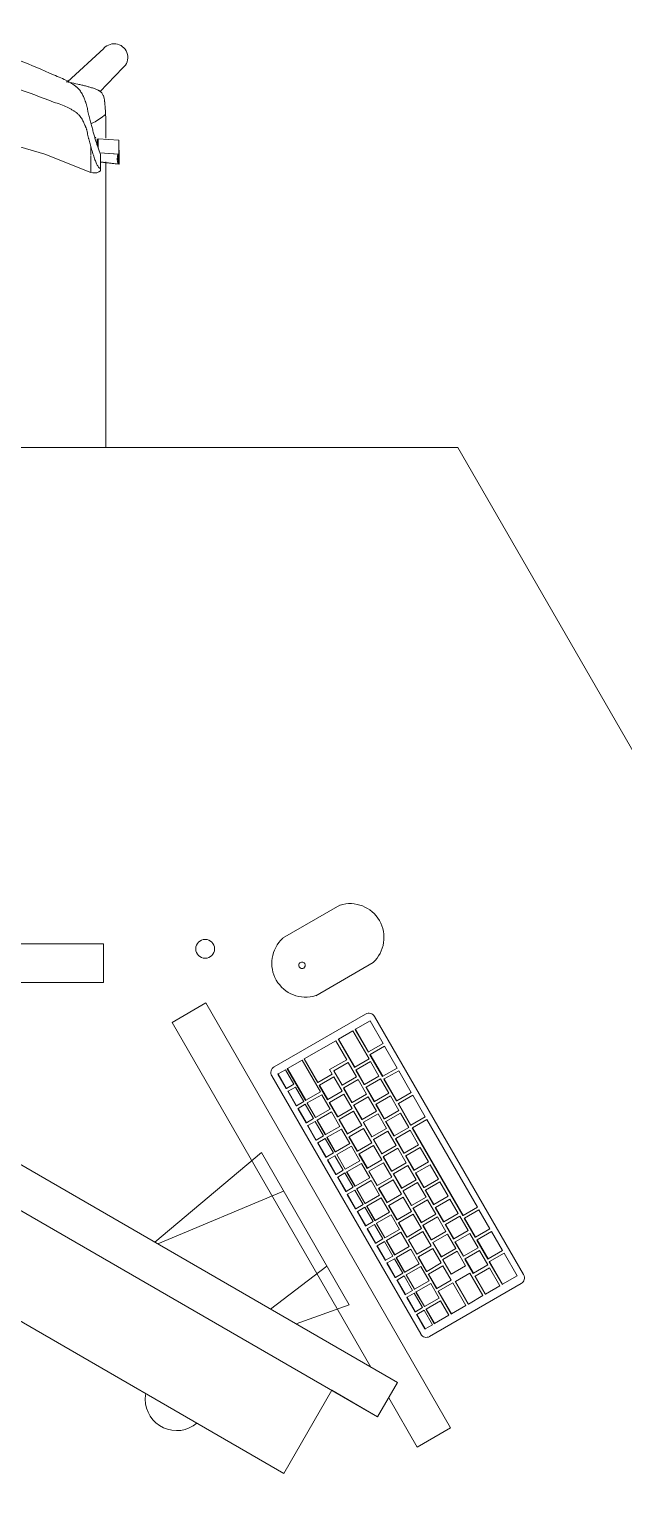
# Model space of a CAD drawing. Header units: millimetres. Extents: x 155927 to 326028, y -36033 to 97293.
# Drawn here: x 178934 to 179505, y 18002 to 19399 of the extents above; entities that cross this region are included whole.
import ezdxf

# ---------------------------------------------------------------- set-up
doc = ezdxf.new("R2010")
doc.units = ezdxf.units.MM
doc.header["$MEASUREMENT"] = 0
for name, color, linetype, lineweight in [('A-GENM', 8, 'CONTINUOUS', 9), ('E-ELEC-EQPM', 8, 'CONTINUOUS', 9), ('I-FURN', 8, 'CONTINUOUS', 9)]:
    doc.layers.add(name, color=color, linetype=linetype, lineweight=lineweight)

msp = doc.modelspace()

# ---------------------------------------------------------------- linework, layer by layer
at = {"layer": 'A-GENM'}
for p, q in [((179232.4, 18559.4), (179177.4, 18527.6)), ((179209.2, 18472.6), (179264.2, 18504.4)), ((179256.9, 18455), (179169.3, 18404.4)), ((179408.4, 18205.4), (179265.6, 18452.7)), ((179244.8, 18438.9), (179231, 18430.9)), ((179260.3, 18412.1), (179244.8, 18438.9)), ((179247.1, 18440.3), (179247.4, 18440.4)), ((179259.6, 18418.6), (179247.1, 18440.3)), ((179261.2, 18448.4), (179247.4, 18440.4)), ((179247.4, 18440.4), (179259.9, 18418.7)), ((179273.7, 18426.7), (179261.2, 18448.4)), ((179228.4, 18429.4), (179198.2, 18412)), ((179238.9, 18411.3), (179228.4, 18429.4)), ((179230.7, 18430.8), (179231, 18430.9)), ((179246.2, 18403.9), (179230.7, 18430.8)), ((179231, 18430.9), (179246.5, 18404.1)), ((179259.9, 18418.7), (179273.7, 18426.7)), ((179275.2, 18424.1), (179261.4, 18416.1)), ((179287.2, 18403.3), (179275.2, 18424.1)), ((179196.1, 18410.8), (179182, 18402.7)), ((179213.6, 18380.5), (179196.1, 18410.8)), ((179198, 18411.9), (179198.2, 18412)), ((179211, 18389.3), (179198, 18411.9)), ((179198.2, 18412), (179211.2, 18389.5)), ((179222.5, 18401.8), (179238.9, 18411.3)), ((179240.4, 18408.7), (179226.6, 18400.7)), ((179248.4, 18394.8), (179240.4, 18408.7)), ((179246.5, 18404.1), (179260.3, 18412.1)), ((179261.8, 18409.5), (179248, 18401.5)), ((179259.6, 18418.6), (179259.9, 18418.7)), ((179261.1, 18416), (179261.4, 18416.1)), ((179273.1, 18395.2), (179261.1, 18416)), ((179261.4, 18416.1), (179273.4, 18395.4)), ((179269.8, 18395.6), (179261.8, 18409.5)), ((179167, 18395.8), (179309.8, 18148.5)), ((179172.9, 18397.4), (179173.2, 18397.6)), ((179180.9, 18383.6), (179172.9, 18397.4)), ((179180.1, 18401.5), (179173.2, 18397.6)), ((179173.2, 18397.6), (179181.2, 18383.7)), ((179188.1, 18387.7), (179180.1, 18401.5)), ((179181.8, 18402.5), (179182, 18402.7)), ((179199.3, 18372.2), (179181.8, 18402.5)), ((179182, 18402.7), (179199.5, 18372.4)), ((179211.2, 18389.5), (179225, 18397.5)), ((179226.5, 18394.9), (179212.7, 18386.9)), ((179225, 18397.5), (179222.5, 18401.8)), ((179226.4, 18400.5), (179226.6, 18400.7)), ((179234.4, 18386.7), (179226.4, 18400.5)), ((179234.5, 18381), (179226.5, 18394.9)), ((179226.6, 18400.7), (179234.6, 18386.8)), ((179234.6, 18386.8), (179248.4, 18394.8)), ((179246.2, 18403.9), (179246.5, 18404.1)), ((179247.7, 18401.3), (179248, 18401.5)), ((179255.7, 18387.5), (179247.7, 18401.3)), ((179248, 18401.5), (179256, 18387.6)), ((179256, 18387.6), (179269.8, 18395.6)), ((179273.1, 18395.2), (179273.4, 18395.4)), ((179273.4, 18395.4), (179287.2, 18403.3)), ((179288.7, 18400.7), (179274.9, 18392.8)), ((179300.7, 18379.9), (179288.7, 18400.7)), ((179180.9, 18383.6), (179181.2, 18383.7)), ((179181.2, 18383.7), (179188.1, 18387.7)), ((179182.4, 18381), (179182.7, 18381.1)), ((179190.4, 18367.1), (179182.4, 18381)), ((179189.6, 18385.1), (179182.7, 18381.1)), ((179182.7, 18381.1), (179190.7, 18367.2)), ((179197.6, 18371.2), (179189.6, 18385.1)), ((179199.5, 18372.4), (179213.6, 18380.5)), ((179211, 18389.3), (179211.2, 18389.5)), ((179212.5, 18386.7), (179212.7, 18386.9)), ((179220.5, 18372.9), (179212.5, 18386.7)), ((179212.7, 18386.9), (179220.7, 18373)), ((179220.7, 18373), (179234.5, 18381)), ((179234.4, 18386.7), (179234.6, 18386.8)), ((179235.9, 18384.1), (179236.1, 18384.2)), ((179243.9, 18370.2), (179235.9, 18384.1)), ((179249.9, 18392.2), (179236.1, 18384.2)), ((179236.1, 18384.2), (179244.1, 18370.4)), ((179257.9, 18378.3), (179249.9, 18392.2)), ((179255.7, 18387.5), (179256, 18387.6)), ((179257.2, 18384.9), (179257.5, 18385)), ((179265.2, 18371), (179257.2, 18384.9)), ((179271.3, 18393), (179257.5, 18385)), ((179257.5, 18385), (179265.5, 18371.2)), ((179265.5, 18371.2), (179279.3, 18379.2)), ((179279.3, 18379.2), (179271.3, 18393)), ((179274.6, 18392.6), (179274.9, 18392.8)), ((179286.6, 18371.8), (179274.6, 18392.6)), ((179274.9, 18392.8), (179286.9, 18372)), ((179286.9, 18372), (179300.7, 18379.9)), ((179190.4, 18367.1), (179190.7, 18367.2)), ((179190.7, 18367.2), (179197.6, 18371.2)), ((179199.1, 18368.6), (179192.2, 18364.6)), ((179207.1, 18354.8), (179199.1, 18368.6)), ((179199.3, 18372.2), (179199.5, 18372.4)), ((179200.8, 18369.6), (179201, 18369.8)), ((179208.8, 18355.8), (179200.8, 18369.6)), ((179214.9, 18377.7), (179201, 18369.8)), ((179201, 18369.8), (179209, 18355.9)), ((179222.9, 18363.9), (179214.9, 18377.7)), ((179220.5, 18372.9), (179220.7, 18373)), ((179222, 18370.3), (179222.2, 18370.4)), ((179230, 18356.4), (179222, 18370.3)), ((179236, 18378.4), (179222.2, 18370.4)), ((179222.2, 18370.4), (179230.2, 18356.6)), ((179244, 18364.6), (179236, 18378.4)), ((179243.9, 18370.2), (179244.1, 18370.4)), ((179244.1, 18370.4), (179257.9, 18378.3)), ((179245.4, 18367.6), (179245.6, 18367.8)), ((179253.4, 18353.8), (179245.4, 18367.6)), ((179259.4, 18375.8), (179245.6, 18367.8)), ((179245.6, 18367.8), (179253.6, 18353.9)), ((179267.4, 18361.9), (179259.4, 18375.8)), ((179265.2, 18371), (179265.5, 18371.2)), ((179266.7, 18368.4), (179267, 18368.6)), ((179274.7, 18354.6), (179266.7, 18368.4)), ((179280.8, 18376.6), (179267, 18368.6)), ((179267, 18368.6), (179275, 18354.7)), ((179288.8, 18362.7), (179280.8, 18376.6)), ((179286.6, 18371.8), (179286.9, 18372)), ((179288.1, 18369.2), (179288.4, 18369.4)), ((179300.1, 18348.5), (179288.1, 18369.2)), ((179302.2, 18377.3), (179288.4, 18369.4)), ((179288.4, 18369.4), (179300.4, 18348.6)), ((179314.2, 18356.6), (179302.2, 18377.3)), ((179191.9, 18364.5), (179192.2, 18364.6)), ((179199.9, 18350.7), (179191.9, 18364.5)), ((179192.2, 18364.6), (179200.2, 18350.8)), ((179200.2, 18350.8), (179207.1, 18354.8)), ((179208.6, 18352.2), (179201.7, 18348.2)), ((179216.6, 18338.3), (179208.6, 18352.2)), ((179208.8, 18355.8), (179209, 18355.9)), ((179209, 18355.9), (179222.9, 18363.9)), ((179210.3, 18353.2), (179210.5, 18353.3)), ((179218.3, 18339.3), (179210.3, 18353.2)), ((179224.4, 18361.3), (179210.5, 18353.3)), ((179210.5, 18353.3), (179218.5, 18339.5)), ((179232.4, 18347.4), (179224.4, 18361.3)), ((179230, 18356.4), (179230.2, 18356.6)), ((179230.2, 18356.6), (179244, 18364.6)), ((179231.5, 18353.8), (179231.7, 18354)), ((179239.5, 18340), (179231.5, 18353.8)), ((179245.5, 18362), (179231.7, 18354)), ((179231.7, 18354), (179239.7, 18340.1)), ((179253.5, 18348.1), (179245.5, 18362)), ((179253.4, 18353.8), (179253.6, 18353.9)), ((179253.6, 18353.9), (179267.4, 18361.9)), ((179254.9, 18351.2), (179255.1, 18351.3)), ((179262.9, 18337.3), (179254.9, 18351.2)), ((179268.9, 18359.3), (179255.1, 18351.3)), ((179255.1, 18351.3), (179263.1, 18337.5)), ((179276.9, 18345.4), (179268.9, 18359.3)), ((179274.7, 18354.6), (179275, 18354.7)), ((179275, 18354.7), (179288.8, 18362.7)), ((179276.2, 18352), (179276.5, 18352.1)), ((179284.2, 18338.1), (179276.2, 18352)), ((179290.3, 18360.1), (179276.5, 18352.1)), ((179276.5, 18352.1), (179284.5, 18338.3)), ((179298.3, 18346.2), (179290.3, 18360.1)), ((179300.4, 18348.6), (179314.2, 18356.6)), ((179315.7, 18354), (179301.9, 18346)), ((179364.2, 18270), (179315.7, 18354)), ((179199.9, 18350.7), (179200.2, 18350.8)), ((179201.4, 18348.1), (179201.7, 18348.2)), ((179209.4, 18334.2), (179201.4, 18348.1)), ((179201.7, 18348.2), (179209.7, 18334.3)), ((179209.7, 18334.3), (179216.6, 18338.3)), ((179218.3, 18339.3), (179218.5, 18339.5)), ((179218.5, 18339.5), (179232.4, 18347.4)), ((179233.9, 18344.8), (179220, 18336.9)), ((179241.9, 18331), (179233.9, 18344.8)), ((179239.5, 18340), (179239.7, 18340.1)), ((179239.7, 18340.1), (179253.5, 18348.1)), ((179241, 18337.4), (179241.2, 18337.5)), ((179249, 18323.5), (179241, 18337.4)), ((179255, 18345.5), (179241.2, 18337.5)), ((179241.2, 18337.5), (179249.2, 18323.7)), ((179263, 18331.6), (179255, 18345.5)), ((179262.9, 18337.3), (179263.1, 18337.5)), ((179263.1, 18337.5), (179276.9, 18345.4)), ((179278.4, 18342.8), (179264.6, 18334.9)), ((179286.4, 18329), (179278.4, 18342.8)), ((179284.2, 18338.1), (179284.5, 18338.3)), ((179284.5, 18338.3), (179298.3, 18346.2)), ((179299.8, 18343.6), (179286, 18335.7)), ((179307.8, 18329.8), (179299.8, 18343.6)), ((179300.1, 18348.5), (179300.4, 18348.6)), ((179301.6, 18345.9), (179301.9, 18346)), ((179350.1, 18261.9), (179301.6, 18345.9)), ((179301.9, 18346), (179350.4, 18262)), ((179209.4, 18334.2), (179209.7, 18334.3)), ((179210.9, 18331.6), (179211.2, 18331.7)), ((179218.9, 18317.7), (179210.9, 18331.6)), ((179218.1, 18335.7), (179211.2, 18331.7)), ((179211.2, 18331.7), (179219.2, 18317.9)), ((179226.1, 18321.9), (179218.1, 18335.7)), ((179219.8, 18336.7), (179220, 18336.9)), ((179227.8, 18322.9), (179219.8, 18336.7)), ((179220, 18336.9), (179228, 18323)), ((179228, 18323), (179241.9, 18331)), ((179243.4, 18328.4), (179229.5, 18320.4)), ((179251.4, 18314.5), (179243.4, 18328.4)), ((179249, 18323.5), (179249.2, 18323.7)), ((179249.2, 18323.7), (179263, 18331.6)), ((179264.5, 18329), (179250.7, 18321.1)), ((179264.4, 18334.7), (179264.6, 18334.9)), ((179272.4, 18320.9), (179264.4, 18334.7)), ((179272.5, 18315.2), (179264.5, 18329)), ((179264.6, 18334.9), (179272.6, 18321)), ((179272.6, 18321), (179286.4, 18329)), ((179287.9, 18326.4), (179274.1, 18318.4)), ((179285.7, 18335.5), (179286, 18335.7)), ((179293.7, 18321.7), (179285.7, 18335.5)), ((179286, 18335.7), (179294, 18321.8)), ((179295.9, 18312.5), (179287.9, 18326.4)), ((179294, 18321.8), (179307.8, 18329.8)), ((179309.3, 18327.2), (179295.5, 18319.2)), ((179317.3, 18313.3), (179309.3, 18327.2)), ((179218.9, 18317.7), (179219.2, 18317.9)), ((179219.2, 18317.9), (179226.1, 18321.9)), ((179220.4, 18315.1), (179220.7, 18315.3)), ((179228.4, 18301.3), (179220.4, 18315.1)), ((179227.6, 18319.3), (179220.7, 18315.3)), ((179220.7, 18315.3), (179228.7, 18301.4)), ((179235.6, 18305.4), (179227.6, 18319.3)), ((179227.8, 18322.9), (179228, 18323)), ((179229.3, 18320.3), (179229.5, 18320.4)), ((179237.3, 18306.4), (179229.3, 18320.3)), ((179229.5, 18320.4), (179237.5, 18306.5)), ((179237.5, 18306.5), (179251.4, 18314.5)), ((179252.9, 18311.9), (179239, 18303.9)), ((179250.5, 18320.9), (179250.7, 18321.1)), ((179258.5, 18307.1), (179250.5, 18320.9)), ((179250.7, 18321.1), (179258.7, 18307.2)), ((179260.9, 18298.1), (179252.9, 18311.9)), ((179258.7, 18307.2), (179272.5, 18315.2)), ((179274, 18312.6), (179260.2, 18304.6)), ((179272.4, 18320.9), (179272.6, 18321)), ((179273.9, 18318.3), (179274.1, 18318.4)), ((179281.9, 18304.4), (179273.9, 18318.3)), ((179282, 18298.7), (179274, 18312.6)), ((179274.1, 18318.4), (179282.1, 18304.6)), ((179282.1, 18304.6), (179295.9, 18312.5)), ((179297.4, 18309.9), (179283.6, 18302)), ((179293.7, 18321.7), (179294, 18321.8)), ((179295.2, 18319.1), (179295.5, 18319.2)), ((179303.2, 18305.2), (179295.2, 18319.1)), ((179295.5, 18319.2), (179303.5, 18305.4)), ((179305.4, 18296.1), (179297.4, 18309.9)), ((179303.5, 18305.4), (179317.3, 18313.3)), ((179318.8, 18310.7), (179305, 18302.8)), ((179326.8, 18296.9), (179318.8, 18310.7)), ((179228.4, 18301.3), (179228.7, 18301.4)), ((179228.7, 18301.4), (179235.6, 18305.4)), ((179229.9, 18298.7), (179230.2, 18298.8)), ((179237.9, 18284.8), (179229.9, 18298.7)), ((179237.1, 18302.8), (179230.2, 18298.8)), ((179230.2, 18298.8), (179238.2, 18285)), ((179245.1, 18289), (179237.1, 18302.8)), ((179237.3, 18306.4), (179237.5, 18306.5)), ((179238.8, 18303.8), (179239, 18303.9)), ((179246.8, 18290), (179238.8, 18303.8)), ((179239, 18303.9), (179247, 18290.1)), ((179247, 18290.1), (179260.9, 18298.1)), ((179262.4, 18295.5), (179248.5, 18287.5)), ((179258.5, 18307.1), (179258.7, 18307.2)), ((179260, 18304.5), (179260.2, 18304.6)), ((179268, 18290.6), (179260, 18304.5)), ((179260.2, 18304.6), (179268.2, 18290.8)), ((179270.4, 18281.6), (179262.4, 18295.5)), ((179268.2, 18290.8), (179282, 18298.7)), ((179283.5, 18296.1), (179269.7, 18288.2)), ((179281.9, 18304.4), (179282.1, 18304.6)), ((179283.4, 18301.8), (179283.6, 18302)), ((179291.4, 18288), (179283.4, 18301.8)), ((179291.5, 18282.3), (179283.5, 18296.1)), ((179283.6, 18302), (179291.6, 18288.1)), ((179291.6, 18288.1), (179305.4, 18296.1)), ((179303.2, 18305.2), (179303.5, 18305.4)), ((179304.7, 18302.6), (179305, 18302.8)), ((179312.7, 18288.8), (179304.7, 18302.6)), ((179305, 18302.8), (179313, 18288.9)), ((179313, 18288.9), (179326.8, 18296.9)), ((179237.9, 18284.8), (179238.2, 18285)), ((179238.2, 18285), (179245.1, 18289)), ((179239.4, 18282.2), (179239.7, 18282.4)), ((179247.4, 18268.4), (179239.4, 18282.2)), ((179246.6, 18286.4), (179239.7, 18282.4)), ((179239.7, 18282.4), (179247.7, 18268.5)), ((179254.6, 18272.5), (179246.6, 18286.4)), ((179246.8, 18290), (179247, 18290.1)), ((179248.3, 18287.4), (179248.5, 18287.5)), ((179256.3, 18273.5), (179248.3, 18287.4)), ((179248.5, 18287.5), (179256.5, 18273.6)), ((179256.5, 18273.6), (179270.4, 18281.6)), ((179268, 18290.6), (179268.2, 18290.8)), ((179269.5, 18288), (179269.7, 18288.2)), ((179277.5, 18274.2), (179269.5, 18288)), ((179269.7, 18288.2), (179277.7, 18274.3)), ((179277.7, 18274.3), (179291.5, 18282.3)), ((179291.4, 18288), (179291.6, 18288.1)), ((179292.9, 18285.4), (179293.1, 18285.5)), ((179300.9, 18271.5), (179292.9, 18285.4)), ((179306.9, 18293.5), (179293.1, 18285.5)), ((179293.1, 18285.5), (179301.1, 18271.6)), ((179314.9, 18279.6), (179306.9, 18293.5)), ((179312.7, 18288.8), (179313, 18288.9)), ((179314.2, 18286.2), (179314.5, 18286.3)), ((179322.2, 18272.3), (179314.2, 18286.2)), ((179328.3, 18294.3), (179314.5, 18286.3)), ((179314.5, 18286.3), (179322.5, 18272.4)), ((179336.3, 18280.4), (179328.3, 18294.3)), ((179247.4, 18268.4), (179247.7, 18268.5)), ((179247.7, 18268.5), (179254.6, 18272.5)), ((179256.1, 18269.9), (179249.2, 18265.9)), ((179264.1, 18256.1), (179256.1, 18269.9)), ((179256.3, 18273.5), (179256.5, 18273.6)), ((179257.8, 18270.9), (179258, 18271)), ((179265.8, 18257), (179257.8, 18270.9)), ((179271.9, 18279), (179258, 18271)), ((179258, 18271), (179266, 18257.2)), ((179279.9, 18265.2), (179271.9, 18279)), ((179277.5, 18274.2), (179277.7, 18274.3)), ((179279, 18271.6), (179279.2, 18271.7)), ((179287, 18257.7), (179279, 18271.6)), ((179293, 18279.7), (179279.2, 18271.7)), ((179279.2, 18271.7), (179287.2, 18257.8)), ((179301, 18265.8), (179293, 18279.7)), ((179300.9, 18271.5), (179301.1, 18271.6)), ((179301.1, 18271.6), (179314.9, 18279.6)), ((179302.4, 18268.9), (179302.6, 18269)), ((179310.4, 18255), (179302.4, 18268.9)), ((179316.4, 18277), (179302.6, 18269)), ((179302.6, 18269), (179310.6, 18255.2)), ((179324.4, 18263.2), (179316.4, 18277)), ((179322.2, 18272.3), (179322.5, 18272.4)), ((179322.5, 18272.4), (179336.3, 18280.4)), ((179323.7, 18269.7), (179324, 18269.8)), ((179331.7, 18255.9), (179323.7, 18269.7)), ((179337.8, 18277.8), (179324, 18269.8)), ((179324, 18269.8), (179332, 18256)), ((179345.8, 18264), (179337.8, 18277.8)), ((179350.4, 18262), (179364.2, 18270)), ((179365.7, 18267.4), (179351.9, 18259.4)), ((179376.2, 18249.2), (179365.7, 18267.4)), ((179248.9, 18265.8), (179249.2, 18265.9)), ((179256.9, 18251.9), (179248.9, 18265.8)), ((179249.2, 18265.9), (179257.2, 18252.1)), ((179257.2, 18252.1), (179264.1, 18256.1)), ((179265.6, 18253.5), (179258.7, 18249.5)), ((179273.6, 18239.6), (179265.6, 18253.5)), ((179265.8, 18257), (179266, 18257.2)), ((179266, 18257.2), (179279.9, 18265.2)), ((179267.3, 18254.4), (179267.5, 18254.6)), ((179275.3, 18240.6), (179267.3, 18254.4)), ((179281.4, 18262.6), (179267.5, 18254.6)), ((179267.5, 18254.6), (179275.5, 18240.7)), ((179289.4, 18248.7), (179281.4, 18262.6)), ((179287, 18257.7), (179287.2, 18257.8)), ((179287.2, 18257.8), (179301, 18265.8)), ((179288.5, 18255.1), (179288.7, 18255.2)), ((179296.5, 18241.3), (179288.5, 18255.1)), ((179302.5, 18263.2), (179288.7, 18255.2)), ((179288.7, 18255.2), (179296.7, 18241.4)), ((179310.5, 18249.4), (179302.5, 18263.2)), ((179310.4, 18255), (179310.6, 18255.2)), ((179310.6, 18255.2), (179324.4, 18263.2)), ((179325.9, 18260.6), (179312.1, 18252.6)), ((179333.9, 18246.7), (179325.9, 18260.6)), ((179331.7, 18255.9), (179332, 18256)), ((179332, 18256), (179345.8, 18264)), ((179333.2, 18253.3), (179333.5, 18253.4)), ((179347.3, 18261.4), (179333.5, 18253.4)), ((179333.5, 18253.4), (179341.5, 18239.5)), ((179355.3, 18247.5), (179347.3, 18261.4)), ((179350.1, 18261.9), (179350.4, 18262)), ((179351.6, 18259.3), (179351.9, 18259.4)), ((179362.1, 18241.1), (179351.6, 18259.3)), ((179351.9, 18259.4), (179362.4, 18241.2)), ((179256.9, 18251.9), (179257.2, 18252.1)), ((179258.4, 18249.3), (179258.7, 18249.5)), ((179266.4, 18235.5), (179258.4, 18249.3)), ((179258.7, 18249.5), (179266.7, 18235.6)), ((179266.7, 18235.6), (179273.6, 18239.6)), ((179275.3, 18240.6), (179275.5, 18240.7)), ((179275.5, 18240.7), (179289.4, 18248.7)), ((179290.9, 18246.1), (179277, 18238.1)), ((179298.9, 18232.3), (179290.9, 18246.1)), ((179296.5, 18241.3), (179296.7, 18241.4)), ((179296.7, 18241.4), (179310.5, 18249.4)), ((179312, 18246.8), (179298.2, 18238.8)), ((179311.9, 18252.5), (179312.1, 18252.6)), ((179319.9, 18238.6), (179311.9, 18252.5)), ((179320, 18232.9), (179312, 18246.8)), ((179312.1, 18252.6), (179320.1, 18238.7)), ((179320.1, 18238.7), (179333.9, 18246.7)), ((179335.4, 18244.1), (179321.6, 18236.1)), ((179341.2, 18239.4), (179333.2, 18253.3)), ((179343.4, 18230.3), (179335.4, 18244.1)), ((179341.2, 18239.4), (179341.5, 18239.5)), ((179341.5, 18239.5), (179355.3, 18247.5)), ((179356.8, 18244.9), (179343, 18236.9)), ((179364.8, 18231.1), (179356.8, 18244.9)), ((179362.1, 18241.1), (179362.4, 18241.2)), ((179362.4, 18241.2), (179376.2, 18249.2)), ((179377.7, 18246.6), (179363.9, 18238.6)), ((179388.2, 18228.4), (179377.7, 18246.6)), ((179266.4, 18235.5), (179266.7, 18235.6)), ((179267.9, 18232.9), (179268.2, 18233)), ((179275.9, 18219), (179267.9, 18232.9)), ((179275.1, 18237), (179268.2, 18233)), ((179268.2, 18233), (179276.2, 18219.2)), ((179283.1, 18223.1), (179275.1, 18237)), ((179276.8, 18238), (179277, 18238.1)), ((179284.8, 18224.1), (179276.8, 18238)), ((179277, 18238.1), (179285, 18224.3)), ((179285, 18224.3), (179298.9, 18232.3)), ((179300.4, 18229.7), (179286.5, 18221.7)), ((179298, 18238.7), (179298.2, 18238.8)), ((179306, 18224.8), (179298, 18238.7)), ((179298.2, 18238.8), (179306.2, 18224.9)), ((179308.4, 18215.8), (179300.4, 18229.7)), ((179306.2, 18224.9), (179320, 18232.9)), ((179321.5, 18230.3), (179307.7, 18222.3)), ((179319.9, 18238.6), (179320.1, 18238.7)), ((179321.4, 18236), (179321.6, 18236.1)), ((179329.4, 18222.1), (179321.4, 18236)), ((179329.5, 18216.5), (179321.5, 18230.3)), ((179321.6, 18236.1), (179329.6, 18222.3)), ((179329.6, 18222.3), (179343.4, 18230.3)), ((179344.9, 18227.7), (179331.1, 18219.7)), ((179342.7, 18236.8), (179343, 18236.9)), ((179350.7, 18222.9), (179342.7, 18236.8)), ((179343, 18236.9), (179351, 18223.1)), ((179352.9, 18213.8), (179344.9, 18227.7)), ((179351, 18223.1), (179364.8, 18231.1)), ((179366.3, 18228.5), (179352.5, 18220.5)), ((179363.6, 18238.5), (179363.9, 18238.6)), ((179374.1, 18220.3), (179363.6, 18238.5)), ((179363.9, 18238.6), (179374.4, 18220.4)), ((179374.3, 18214.6), (179366.3, 18228.5)), ((179374.4, 18220.4), (179388.2, 18228.4)), ((179389.7, 18225.8), (179375.9, 18217.8)), ((179402.2, 18204.1), (179389.7, 18225.8)), ((179275.9, 18219), (179276.2, 18219.2)), ((179276.2, 18219.2), (179283.1, 18223.1)), ((179277.4, 18216.4), (179277.7, 18216.6)), ((179285.4, 18202.6), (179277.4, 18216.4)), ((179284.6, 18220.5), (179277.7, 18216.6)), ((179277.7, 18216.6), (179285.7, 18202.7)), ((179292.6, 18206.7), (179284.6, 18220.5)), ((179284.8, 18224.1), (179285, 18224.3)), ((179286.3, 18221.5), (179286.5, 18221.7)), ((179294.3, 18207.7), (179286.3, 18221.5)), ((179286.5, 18221.7), (179294.5, 18207.8)), ((179294.5, 18207.8), (179308.4, 18215.8)), ((179309.9, 18213.2), (179296, 18205.2)), ((179306, 18224.8), (179306.2, 18224.9)), ((179307.5, 18222.2), (179307.7, 18222.3)), ((179315.5, 18208.3), (179307.5, 18222.2)), ((179307.7, 18222.3), (179315.7, 18208.5)), ((179317.9, 18199.3), (179309.9, 18213.2)), ((179315.7, 18208.5), (179329.5, 18216.5)), ((179331, 18213.9), (179317.2, 18205.9)), ((179329.4, 18222.1), (179329.6, 18222.3)), ((179330.9, 18219.5), (179331.1, 18219.7)), ((179338.9, 18205.7), (179330.9, 18219.5)), ((179339, 18200), (179331, 18213.9)), ((179331.1, 18219.7), (179339.1, 18205.8)), ((179339.1, 18205.8), (179352.9, 18213.8)), ((179350.7, 18222.9), (179351, 18223.1)), ((179352.2, 18220.3), (179352.5, 18220.5)), ((179360.2, 18206.5), (179352.2, 18220.3)), ((179352.5, 18220.5), (179360.5, 18206.6)), ((179360.5, 18206.6), (179374.3, 18214.6)), ((179375.8, 18212), (179362, 18204)), ((179374.1, 18220.3), (179374.4, 18220.4)), ((179375.6, 18217.7), (179375.9, 18217.8)), ((179388.1, 18196), (179375.6, 18217.7)), ((179385.8, 18194.7), (179375.8, 18212)), ((179375.9, 18217.8), (179388.4, 18196.2)), ((179285.4, 18202.6), (179285.7, 18202.7)), ((179285.7, 18202.7), (179292.6, 18206.7)), ((179286.9, 18200), (179287.2, 18200.1)), ((179294.9, 18186.1), (179286.9, 18200)), ((179294.1, 18204.1), (179287.2, 18200.1)), ((179287.2, 18200.1), (179295.2, 18186.2)), ((179302.1, 18190.2), (179294.1, 18204.1)), ((179294.3, 18207.7), (179294.5, 18207.8)), ((179295.8, 18205.1), (179296, 18205.2)), ((179303.8, 18191.2), (179295.8, 18205.1)), ((179296, 18205.2), (179304, 18191.4)), ((179304, 18191.4), (179317.9, 18199.3)), ((179315.5, 18208.3), (179315.7, 18208.5)), ((179317, 18205.7), (179317.2, 18205.9)), ((179325, 18191.9), (179317, 18205.7)), ((179317.2, 18205.9), (179325.2, 18192)), ((179325.2, 18192), (179339, 18200)), ((179338.9, 18205.7), (179339.1, 18205.8)), ((179342.9, 18198.8), (179343.1, 18198.9)), ((179355.4, 18177.1), (179342.9, 18198.8)), ((179356.9, 18206.9), (179343.1, 18198.9)), ((179343.1, 18198.9), (179355.6, 18177.2)), ((179369.4, 18185.2), (179356.9, 18206.9)), ((179360.2, 18206.5), (179360.5, 18206.6)), ((179361.7, 18203.9), (179362, 18204)), ((179371.7, 18186.6), (179361.7, 18203.9)), ((179362, 18204), (179372, 18186.7)), ((179388.4, 18196.2), (179402.2, 18204.1)), ((179294.9, 18186.1), (179295.2, 18186.2)), ((179295.2, 18186.2), (179302.1, 18190.2)), ((179296.4, 18183.5), (179296.7, 18183.6)), ((179303.6, 18187.6), (179296.7, 18183.6)), ((179296.7, 18183.6), (179304.7, 18169.8)), ((179311.6, 18173.8), (179303.6, 18187.6)), ((179303.8, 18191.2), (179304, 18191.4)), ((179305.3, 18188.6), (179305.5, 18188.8)), ((179313.3, 18174.8), (179305.3, 18188.6)), ((179319.4, 18196.7), (179305.5, 18188.8)), ((179305.5, 18188.8), (179313.5, 18174.9)), ((179318.4, 18146.1), (179406, 18196.7)), ((179327.4, 18182.9), (179319.4, 18196.7)), ((179325, 18191.9), (179325.2, 18192)), ((179326.5, 18189.3), (179326.7, 18189.4)), ((179339, 18167.6), (179326.5, 18189.3)), ((179340.5, 18197.4), (179326.7, 18189.4)), ((179326.7, 18189.4), (179339.2, 18167.8)), ((179353, 18175.8), (179340.5, 18197.4)), ((179355.6, 18177.2), (179369.4, 18185.2)), ((179371.7, 18186.6), (179372, 18186.7)), ((179372, 18186.7), (179385.8, 18194.7)), ((179388.1, 18196), (179388.4, 18196.2)), ((179304.4, 18169.7), (179296.4, 18183.5)), ((179304.4, 18169.7), (179304.7, 18169.8)), ((179304.7, 18169.8), (179311.6, 18173.8)), ((179313.1, 18171.2), (179306.2, 18167.2)), ((179321.1, 18157.3), (179313.1, 18171.2)), ((179313.3, 18174.8), (179313.5, 18174.9)), ((179313.5, 18174.9), (179327.4, 18182.9)), ((179314.8, 18172.2), (179315, 18172.3)), ((179322.8, 18158.3), (179314.8, 18172.2)), ((179328.9, 18180.3), (179315, 18172.3)), ((179315, 18172.3), (179323, 18158.5)), ((179336.9, 18166.4), (179328.9, 18180.3)), ((179339.2, 18167.8), (179353, 18175.8)), ((179355.4, 18177.1), (179355.6, 18177.2)), ((179305.9, 18167.1), (179306.2, 18167.2)), ((179313.9, 18153.2), (179305.9, 18167.1)), ((179306.2, 18167.2), (179314.2, 18153.3)), ((179314.2, 18153.3), (179321.1, 18157.3)), ((179322.8, 18158.3), (179323, 18158.5)), ((179323, 18158.5), (179336.9, 18166.4)), ((179339, 18167.6), (179339.2, 18167.8)), ((179313.9, 18153.2), (179314.2, 18153.3))]:
    msp.add_line(p, q, dxfattribs=at)
for centre, radius, start, end in [((179242.1, 18528.3), 32.5, 312.6804, 107.3196), ((179199.5, 18503.7), 32.5, 132.6804, 287.3196), ((179196, 18501.7), 3.16, 300, 120), ((179196, 18501.7), 3.16, 120, 300), ((179260.1, 18449.5), 6.35, 30, 120), ((179172.5, 18398.9), 6.35, 120, 210), ((179402.9, 18202.2), 6.35, 300, 30), ((179315.3, 18151.6), 6.35, 210, 300)]:
    msp.add_arc(centre, radius, start, end, dxfattribs=at)
at = {"layer": 'E-ELEC-EQPM'}
for p, q in [((178594.8, 18502.1), (179287.6, 18102.1)), ((178594.8, 18502.1), (179287.6, 18102.1)), ((179268.5, 18069.1), (178575.7, 18469.1)), ((179178.6, 18014.9), (178573.8, 18364.1)), ((179178.6, 18014.9), (178573.8, 18364.1)), ((179287.6, 18102.1), (179268.5, 18069.1)), ((179287.6, 18102.1), (179268.5, 18069.1)), ((179224.6, 18094.5), (179178.6, 18014.9)), ((179224.6, 18094.5), (179178.6, 18014.9)), ((179268.5, 18069.1), (179224.6, 18094.5))]:
    msp.add_line(p, q, dxfattribs=at)
at = {"layer": 'I-FURN'}
for p, q in [((179006.1, 19380.2), (178971, 19348)), ((179002.2, 19338.7), (179024.3, 19361.5)), ((178892.7, 19295.3), (178949.5, 19278.9)), ((178999.5, 19287.7), (178999.5, 19293.6)), ((179000.4, 19293.6), (179020.4, 19292.3)), ((179000.4, 19284.8), (179000.4, 19293.6)), ((179020.4, 19292.3), (179020.4, 19278.9)), ((178949.5, 19278.9), (178993.4, 19261.4)), ((179020.4, 19278.9), (179002, 19280.2)), ((179019.4, 19278.9), (179002, 19280.1)), ((179002.6, 19265), (179002.6, 19278.6)), ((179020.7, 19269.2), (179020.7, 19282.5)), ((178995.5, 19260.8), (178993.4, 19261.4)), ((178997.8, 19260.8), (178995.5, 19260.8)), ((178999.3, 19261.1), (178997.8, 19260.8)), ((179001, 19261.9), (178999.3, 19261.1)), ((179002.6, 19262.9), (179001, 19261.9)), ((179002.6, 19271.4), (179020.7, 19269.2)), ((179002.6, 19271.2), (179019.7, 19269.2)), ((179345.3, 18997.9), (178195.3, 18997.9)), ((179920.3, 18002), (179345.3, 18997.9)), ((179005.5, 18522.2), (178535.6, 18522.2)), ((179005.5, 18485.2), (179005.5, 18522.2)), ((178624.1, 18485.2), (179005.5, 18485.2)), ((179071.5, 18447), (179103.6, 18465.6)), ((179338.5, 18058.6), (179103.6, 18465.6)), ((179071.5, 18447), (179262.1, 18116.8)), ((179054.8, 18236.5), (179157, 18322.3)), ((179157, 18322.3), (179241.1, 18176.5)), ((179178.3, 18285.4), (179057.6, 18234.9)), ((179219.8, 18213.4), (179165.9, 18172.3)), ((179241.1, 18176.5), (179190.5, 18158.1)), ((179279.1, 18087.4), (179306.4, 18040.1)), ((179306.4, 18040.1), (179338.5, 18058.6))]:
    msp.add_line(p, q, dxfattribs=at)
for centre, radius, start, end in [((179015.8, 19371.5), 13.1, 310.3941, 138.0104), ((179103.1, 18517.5), 9, 0, 180), ((179103.1, 18517.5), 9, 180, 0), ((179075.7, 18085.9), 30, 169.793, 180), ((179075.7, 18085.9), 30, 180, 310.207)]:
    msp.add_arc(centre, radius, start, end, dxfattribs=at)
for centre, start_param in [((179036.2, 19274.6), 2.884586), ((179037.2, 19274.6), 2.884586), ((179037.2, 19287.9), 3.380441)]:
    msp.add_ellipse(centre, major_axis=(17.4, 0), ratio=0.978487, start_param=start_param, end_param=3.464082, dxfattribs=at)
for points, knots in [([(178581.4, 19354.7), (178597.5, 19362.2), (178630.3, 19375.4), (178687.3, 19391.2), (178751.8, 19399.7), (178822.7, 19396.5), (178880.5, 19384), (178925.3, 19368.9), (178947, 19359.7), (178957.7, 19354.7)], [-1, -1, -1, -1, -0.863636, -0.727273, -0.545455, -0.363636, -0.181818, -0.090909, 0, 0, 0, 0]), ([(178957.7, 19328.7), (178945.8, 19333.5), (178921.6, 19342.3), (178872, 19356.4), (178808.3, 19366.8), (178730.8, 19366.8), (178667.1, 19356.4), (178617.5, 19342.4), (178593.4, 19333.5), (178581.4, 19328.7)], [-1, -1, -1, -1, -0.9, -0.8, -0.6, -0.4, -0.2, -0.1, 0, 0, 0, 0]), ([(178957.7, 19354.7), (178960.2, 19353.9), (178964.9, 19352), (178970.1, 19349.5), (178973.7, 19347.5), (178976.1, 19345.9), (178978, 19344.6), (178979.2, 19343.6), (178979.9, 19343.1), (178980.4, 19342.6), (178980.8, 19342.2), (178981.4, 19341.7), (178982.4, 19340.7), (178983.5, 19339.3), (178984.6, 19337.5), (178985.6, 19335.8), (178986.3, 19334.1), (178987, 19332.5), (178987.5, 19331.1), (178987.9, 19330.2), (178988.1, 19329.7), (178988.2, 19329.3), (178988.4, 19329), (178988.6, 19328.5), (178988.9, 19327.6), (178989.3, 19326.5), (178989.6, 19325.1), (178990, 19323.4), (178990.3, 19321.7), (178990.6, 19320), (178990.9, 19318.7), (178991.2, 19317.4), (178991.6, 19315.7), (178992.4, 19312.8), (178993.5, 19308.7), (178994.7, 19304.2), (178995.8, 19300), (178996.9, 19295.9), (178998, 19292.2), (178999.1, 19288.7), (178999.8, 19286.7), (179000.1, 19285.8)], [0, 0, 0, 0, 0.035714, 0.071429, 0.089286, 0.107143, 0.125, 0.133929, 0.138393, 0.142857, 0.147321, 0.151786, 0.160714, 0.178571, 0.196429, 0.214286, 0.232143, 0.25, 0.267857, 0.276786, 0.28125, 0.285714, 0.290179, 0.294643, 0.303571, 0.321429, 0.339286, 0.357143, 0.392857, 0.410714, 0.428571, 0.446429, 0.464286, 0.5, 0.571429, 0.642857, 0.714286, 0.785714, 0.857143, 0.928571, 1, 1, 1, 1]), ([(178973.6, 19347.6), (178975.9, 19347.1), (178979.7, 19346.2), (178984.1, 19345.2), (178986.6, 19344.6), (178988.4, 19344.2), (178990.1, 19343.7), (178991.6, 19343.3), (178993.2, 19342.8), (178995, 19342.3), (178996.8, 19341.7), (178998.4, 19341.1), (178999.8, 19340.5), (179000.7, 19340), (179001.4, 19339.6), (179002.1, 19339.2), (179003, 19338.5), (179003.9, 19337.6), (179004.8, 19336.4), (179005.5, 19335.2), (179005.9, 19334), (179006.2, 19332.6), (179006.5, 19331.4), (179006.6, 19330.5), (179006.7, 19330), (179006.7, 19329.6), (179006.7, 19329.2), (179006.8, 19328.7), (179006.9, 19327.8), (179007, 19326.6), (179007.1, 19325.4), (179007.2, 19324.4), (179007.2, 19323.6), (179007.3, 19322.8), (179007.4, 19321.7), (179007.5, 19319.7), (179007.6, 19318.1), (179007.6, 19317)], [0, 0, 0, 0, 0.125, 0.1875, 0.21875, 0.25, 0.28125, 0.3125, 0.34375, 0.375, 0.40625, 0.4375, 0.46875, 0.484375, 0.5, 0.515625, 0.53125, 0.5625, 0.59375, 0.625, 0.65625, 0.6875, 0.71875, 0.734375, 0.742188, 0.75, 0.757812, 0.765625, 0.78125, 0.8125, 0.84375, 0.859375, 0.875, 0.890625, 0.90625, 0.9375, 1, 1, 1, 1]), ([(178993.4, 19286.3), (178993, 19287.9), (178992.3, 19290.2), (178991.6, 19293), (178991.2, 19294.6), (178990.8, 19295.8), (178990.5, 19297), (178990.3, 19298.5), (178990, 19299.9), (178989.7, 19301.4), (178989.4, 19302.6), (178989.1, 19303.6), (178988.8, 19304.4), (178988.6, 19304.8), (178988.4, 19305.2), (178988.2, 19305.5), (178988, 19306), (178987.6, 19306.9), (178987.1, 19308.2), (178986.4, 19309.8), (178985.5, 19311.5), (178984.6, 19313.2), (178983.4, 19314.9), (178982.2, 19316.3), (178981.2, 19317.2), (178980.6, 19317.8), (178980.2, 19318.2), (178979.7, 19318.5), (178979, 19319), (178977.8, 19319.9), (178975.9, 19321.1), (178973.5, 19322.5), (178969.9, 19324.4), (178964.8, 19326.5), (178960.2, 19328), (178957.7, 19328.7)], [0, 0, 0, 0, 0.125, 0.1875, 0.21875, 0.25, 0.28125, 0.3125, 0.375, 0.40625, 0.4375, 0.46875, 0.484375, 0.492188, 0.5, 0.507812, 0.515625, 0.53125, 0.5625, 0.59375, 0.625, 0.65625, 0.6875, 0.71875, 0.734375, 0.742188, 0.75, 0.757812, 0.765625, 0.78125, 0.8125, 0.84375, 0.875, 0.9375, 1, 1, 1, 1]), ([(178993.6, 19308), (178994.4, 19308.4), (178997.2, 19309.7), (179001.9, 19312.5), (179005.8, 19315.4), (179007.6, 19317)], [0.93303317, 0.93303317, 0.93303317, 0.93303317, 0.94444444, 0.97222222, 1, 1, 1, 1]), ([(178993.4, 19277.6), (178993.4, 19275.4), (178993.4, 19271.4), (178993.4, 19266.8), (178993.4, 19264.2), (178993.4, 19262.7), (178993.4, 19262.2), (178993.4, 19262)], [0.1206526, 0.1206526, 0.1206526, 0.1206526, 0.2222222, 0.3333333, 0.4444444, 0.5, 0.5555556, 0.5555556, 0.5555556, 0.5555556]), ([(179002.6, 19264.6), (179002.6, 19264.3), (179002.6, 19263.5), (179002.6, 19262.9), (179002.6, 19263), (179002.6, 19263.6), (179002.6, 19264.5), (179002.6, 19265)], [0.4162183, 0.4162183, 0.4162183, 0.4162183, 0.5, 0.625, 0.75, 0.875, 1, 1, 1, 1]), ([(179007.8, 19271.5), (179007.8, 19271), (179007.8, 19265.5), (179007.8, 19254.7), (179007.8, 19239.3), (179007.8, 19224.2), (179007.8, 19211.7), (179007.8, 19201.6), (179007.8, 19194), (179007.8, 19186.3), (179007.8, 19176.2), (179007.8, 19163.7), (179007.8, 19151.3), (179007.8, 19141.3), (179007.8, 19133.7), (179007.8, 19126.2), (179007.8, 19116.2), (179007.8, 19103.9), (179007.8, 19091.5), (179007.8, 19081.5), (179007.8, 19073.8), (179007.8, 19066.2), (179007.8, 19056.1), (179007.8, 19043.5), (179007.8, 19028.4), (179007.8, 19013.1), (179007.8, 19002.8), (179007.8, 18997.7), (179007.8, 18997.6)], [-0.896036, -0.896036, -0.896036, -0.896036, -0.8928571, -0.8571429, -0.8214286, -0.7857143, -0.75, -0.7321429, -0.7142857, -0.6964286, -0.6785714, -0.6428571, -0.6071429, -0.5892857, -0.5714286, -0.5535714, -0.5357143, -0.5, -0.4642857, -0.4464286, -0.4285714, -0.4107143, -0.3928571, -0.3571429, -0.3214286, -0.2857143, -0.25, -0.2493139, -0.2493139, -0.2493139, -0.2493139])]:
    msp.add_open_spline(points, degree=3, knots=knots, dxfattribs=at)
for points in [[(178973.6, 19347.6), (178972.4, 19347.8), (178971.2, 19348), (178969.9, 19348.3)], [(178970, 19348.2), (178971.2, 19348), (178972.4, 19347.8), (178973.6, 19347.6)], [(179007.6, 19317), (179007.7, 19316.3), (179007.7, 19315.1), (179007.8, 19313.8), (179007.8, 19313.1)], [(179007.8, 19313.1), (179007.8, 19307), (179007.8, 19300.7), (179007.8, 19294.2)], [(178998.4, 19294.4), (178998, 19294.7), (178997.6, 19294.9), (178997.2, 19295.2)], [(178993.4, 19286.3), (178993.4, 19283.3), (178993.4, 19280.6), (178993.4, 19278.2)], [(179002.6, 19265), (179002.1, 19265.2), (179001.2, 19265.9), (178999.7, 19268), (178998.2, 19271.3), (178996.7, 19275.5), (178995.1, 19280.5), (178994, 19284.3), (178993.4, 19286.3)], [(179000.1, 19285.8), (179000.5, 19284.5), (179001.4, 19282), (179002.2, 19279.7), (179002.6, 19278.6)]]:
    msp.add_open_spline(points, degree=3, dxfattribs=at)

doc.saveas('drawing.dxf')
